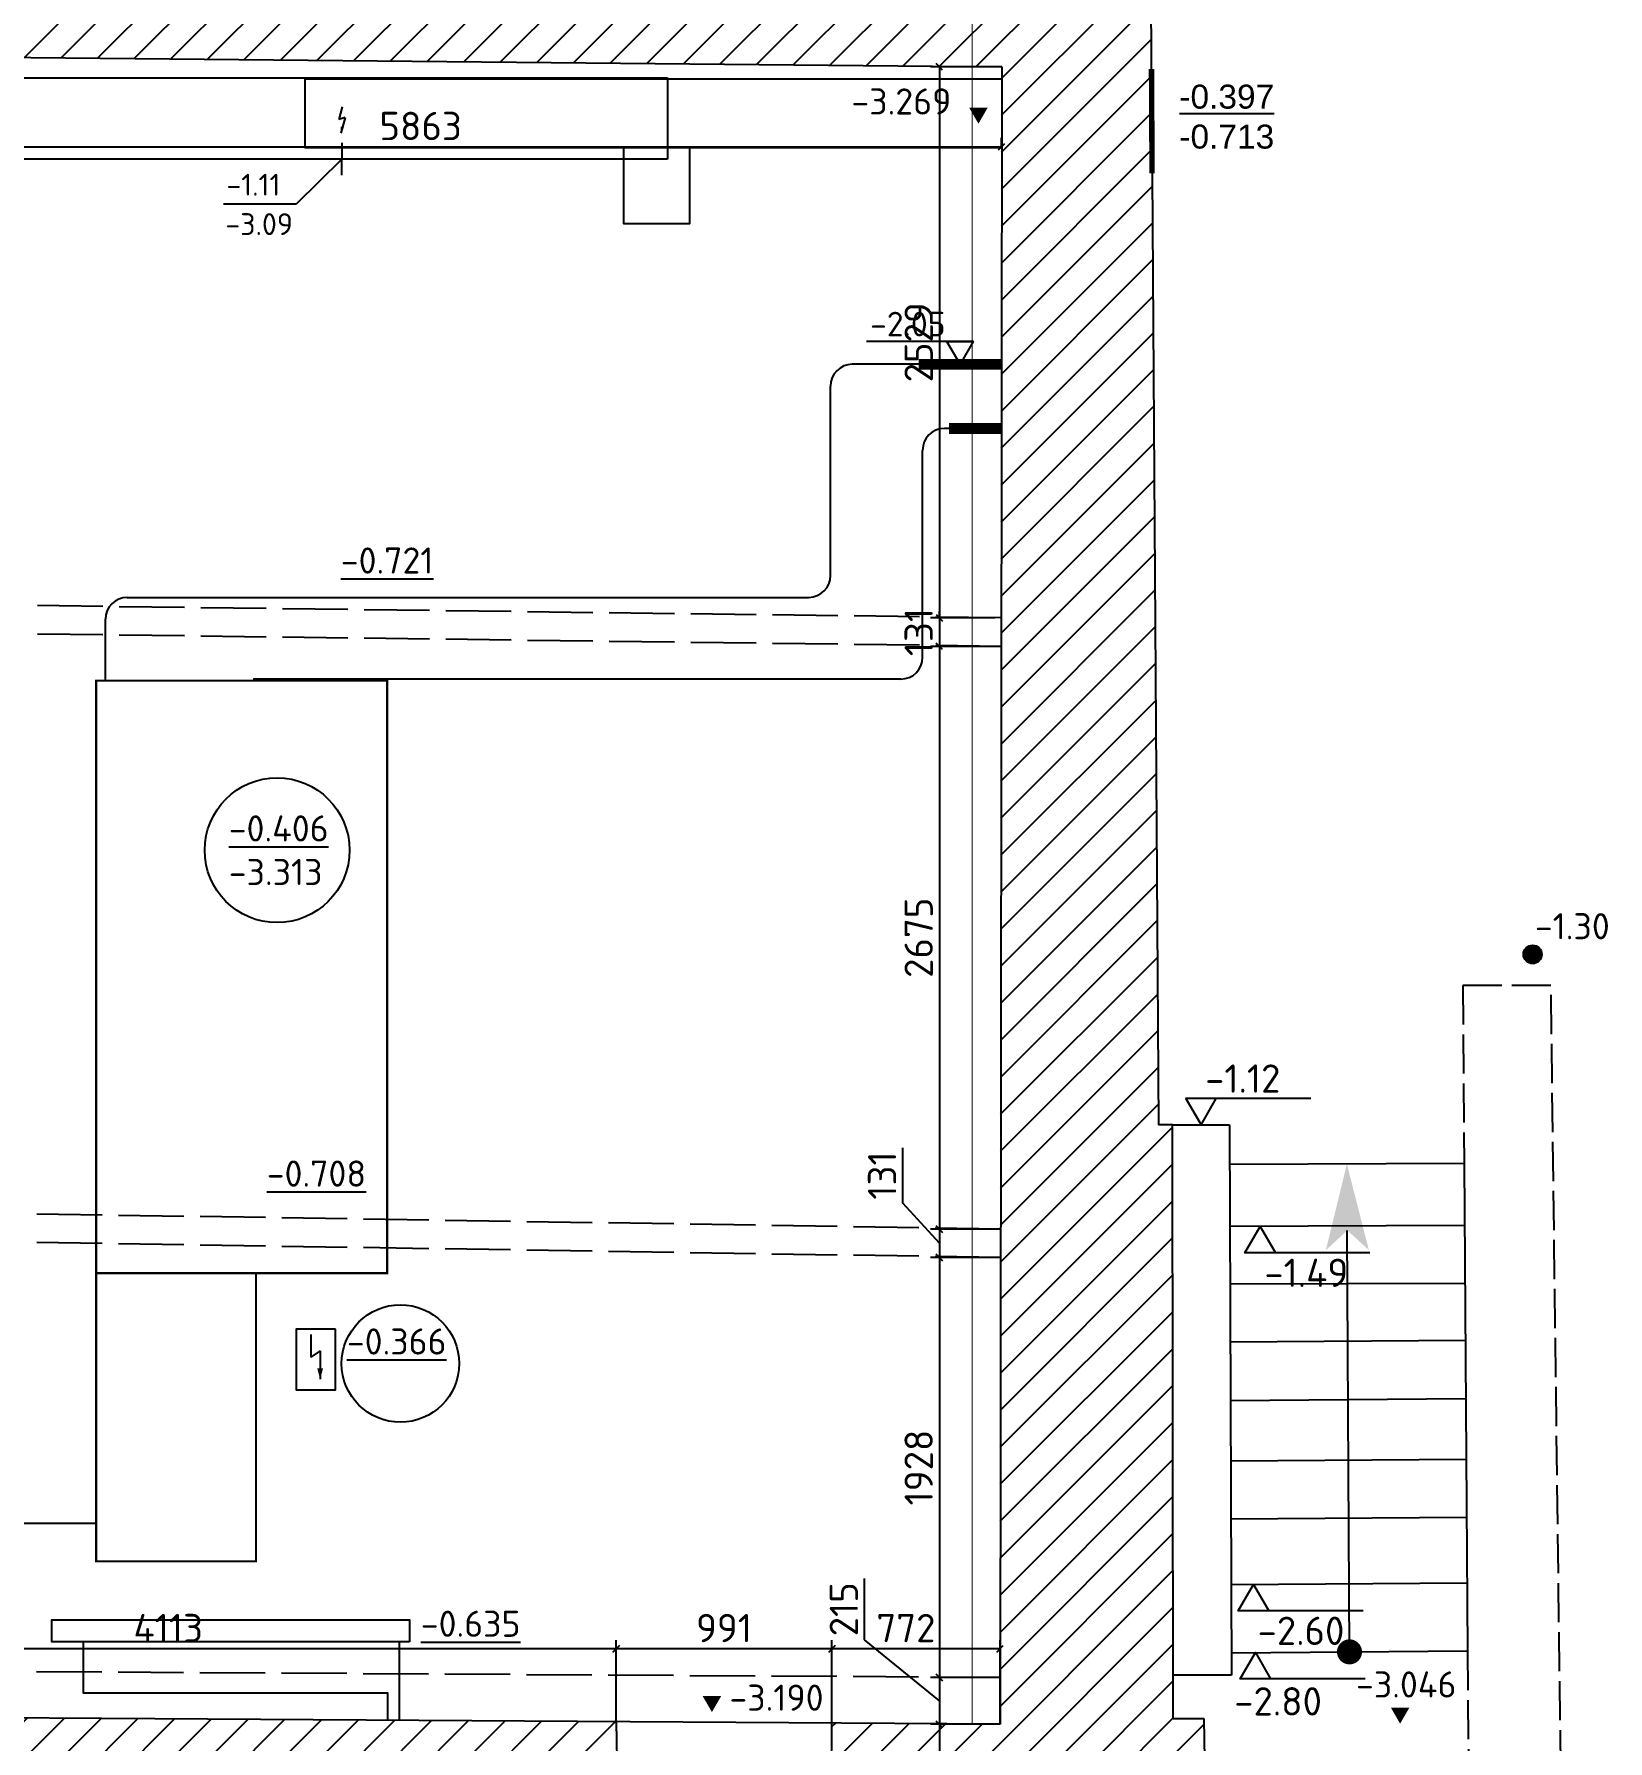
# Model space of a CAD drawing. Header units: millimetres. Extents: x 904915 to 1000606, y 1634169 to 1674089.
# Drawn here: x 964287 to 971514, y 1647954 to 1655789 of the extents above; entities that cross this region are included whole.
import ezdxf

# ---------------------------------------------------------------- set-up
doc = ezdxf.new("R2010")
doc.units = ezdxf.units.MM
doc.linetypes.add('334', pattern=[5, 4, -1])
doc.linetypes.add('ACAD_ISO02W100', pattern=[15, 12, -3])
for name, color, linetype in [('Балки', 140, 'ACAD_ISO02W100'), ('Вентиляция', 150, 'Continuous'), ('Коммуникации', 30, 'Continuous'), ('Контур', 7, 'Continuous'), ('Отметки', 7, 'Continuous'), ('Отметки коммуникаций', 7, 'Continuous'), ('Отопление', 30, 'Continuous'), ('Перепад', 251, 'ACAD_ISO02W100'), ('Пожарные коммуникации', 1, 'Continuous'), ('Размеры', 224, 'Continuous'), ('Штриховка', 252, 'Continuous'), ('Электрика', 40, 'Continuous')]:
    doc.layers.add(name, color=color, linetype=linetype)
doc.styles.add('DIST', font='TXT.shx', dxfattribs={"width": 0.8})
doc.styles.add('ISOCPEUR', font='isocpeur.ttf')
doc.styles.get("Standard").update_dxf_attribs({"font": 'arial.ttf'})
doc.dimstyles.new('GENPLAN 1000', dxfattribs={"dimscale": 10, "dimtxt": 13, "dimasz": 3, "dimexe": 4, "dimexo": 0, "dimgap": 3, "dimtad": 1, "dimdec": 0, "dimzin": 0, "dimtxsty": 'ISOCPEUR', "dimblk1": 'OBLIQUE', "dimblk2": 'OBLIQUE', "dimsah": 1, "dimcen": -1, "dimaunit": 1, "dimadec": 3, "dimazin": 0, "dimtfac": 0.75, "dimtdec": 0, "dimtix": 1, "dimtmove": 1, "dimatfit": 3, "dimfxl": 0, "dimtvp": 0.6, "dimarcsym": 0})
doc.dimstyles.new('STANDARD$7', dxfattribs={"dimscale": 35, "dimtxt": 1.8, "dimasz": 1.75, "dimexe": 0, "dimexo": 3, "dimgap": 0.8, "dimtad": 0, "dimdec": 0, "dimrnd": 5, "dimzin": 12, "dimtxsty": 'DIST', "dimblk1": 'OBLIQUE', "dimblk2": 'OBLIQUE', "dimsah": 1, "dimcen": 2.5, "dimaunit": 1, "dimadec": 3, "dimazin": 0, "dimtfac": 1, "dimtdec": 0, "dimtmove": 2, "dimatfit": 3, "dimldrblk": 'OBLIQUE', "dimfxl": 0, "dimtvp": 1.1, "dimarcsym": 0})

# ---------------------------------------------------------------- blocks, each defined once
blk = doc.blocks.new('817')
at = {"color": 0}
for p, q in [((0.05, 1.76), (-0.47, -0.17)), ((0.47, 0.17), (-0.47, -0.17)), ((0.47, 0.17), (-0.18, -2.24))]:
    blk.add_line(p, q, dxfattribs=at)
blk.add_solid([(-0.18, -1.24), (0.32, -1.38), (-0.18, -2.24)], dxfattribs=at)
blk = doc.blocks.new('*U6')
at = {"layer": 'Электрика', "color": 0, "ltscale": 0.03}
for p, q in [((-2.8906, -0.766), (0, 0)), ((0, 0), (0.0957, -0.361)), ((0.0957, -0.361), (-2.795, -1.127)), ((-2.8906, -0.766), (-2.795, -1.127))]:
    blk.add_line(p, q, dxfattribs=at)
at = {"layer": 'Электрика', "color": 0, "xscale": 0.02999999999999999, "yscale": 0.02999999999999999, "zscale": 0.02999999999999999, "rotation": 14.84207476619765}
blk.add_blockref('817', (-1.3975, -0.5635), dxfattribs=at)
blk = doc.blocks.new('S1')
at = {"color": 0, "const_width": 0.75}
blk.add_lwpolyline([(-0.375, 0, 1), (0.375, 0, 1)], format="xyb", close=True, dxfattribs=at)
blk = doc.blocks.new('*U8')
at = {"layer": 'Штриховка'}
blk.add_lwpolyline([(0, 0), (-1.6059, -1.0795)], dxfattribs=at)
blk.add_solid([(-1.8586, -1.2494), (-1.4753, -1.1108), (-1.5856, -0.9467), (-1.6059, -1.0795)], dxfattribs=at)
at = {"layer": 'Штриховка', "xscale": 0.0766222004270686, "yscale": 0.0766222004270686, "zscale": 0.0766222004270686, "rotation": 2.456639255027768}
blk.add_blockref('S1', (0, 0), dxfattribs=at)
blk = doc.blocks.new('806')
at = {"color": 0, "const_width": 0.6}
blk.add_lwpolyline([(-0.3, 0, 1), (0.3, 0, 1)], format="xyb", close=True, dxfattribs=at)
at = {"color": 0}
blk.add_circle((0, 0), 0.6, dxfattribs=at)
blk = doc.blocks.new('_Oblique')
at = {"color": 0, "linetype": 'ByBlock', "lineweight": -2}
blk.add_line((-0.5, -0.5), (0.5, 0.5), dxfattribs=at)
blk = doc.blocks.new('*D212')
at = {"layer": 'Defpoints', "color": 0, "ltscale": 0.03}
for p in [(968730.2, 1655638.5), (968444, 1653109.4), (968698.1, 1653109.4)]:
    blk.add_point(p, dxfattribs=at)
at = {"layer": 'Размеры', "color": 0, "lineweight": -2, "ltscale": 0.03}
for p, q in [((968730.2, 1655638.5), (968404, 1655638.5)), ((968444, 1655638.5), (968444, 1653109.4)), ((968698.1, 1653109.4), (968404, 1653109.4))]:
    blk.add_line(p, q, dxfattribs=at)
at = {"layer": 'Размеры', "color": 0, "lineweight": -2, "ltscale": 0.03, "xscale": 30, "yscale": 30, "zscale": 30}
for p, rotation in [((968444, 1655638.5), 90), ((968444, 1653109.4), 270)]:
    blk.add_blockref('_Oblique', p, dxfattribs=dict(at, rotation=rotation))
at = {"layer": 'Размеры', "color": 0, "ltscale": 0.03, "insert": (968349, 1654373.9), "char_height": 130, "attachment_point": 5, "rotation": 90, "style": 'ISOCPEUR'}
blk.add_mtext('2529', dxfattribs=at)
blk = doc.blocks.new('*D213')
at = {"layer": 'Defpoints', "color": 0, "ltscale": 0.03}
for p in [(968698.1, 1653109.4), (968444, 1652978.2), (968727.5, 1652978.2)]:
    blk.add_point(p, dxfattribs=at)
at = {"layer": 'Размеры', "color": 0, "lineweight": -2, "ltscale": 0.03}
for p, q in [((968444, 1653109.4), (968444, 1653139.4)), ((968698.1, 1653109.4), (968404, 1653109.4)), ((968444, 1653109.4), (968444, 1652978.2)), ((968727.5, 1652978.2), (968404, 1652978.2)), ((968444, 1652978.2), (968444, 1652948.2))]:
    blk.add_line(p, q, dxfattribs=at)
at = {"layer": 'Размеры', "color": 0, "lineweight": -2, "ltscale": 0.03, "xscale": 30, "yscale": 30, "zscale": 30}
for p, rotation in [((968444, 1653109.4), 270), ((968444, 1652978.2), 90)]:
    blk.add_blockref('_Oblique', p, dxfattribs=dict(at, rotation=rotation))
at = {"layer": 'Размеры', "color": 0, "ltscale": 0.03, "insert": (968349, 1653043.8), "char_height": 130, "attachment_point": 5, "rotation": 90, "style": 'ISOCPEUR'}
blk.add_mtext('131', dxfattribs=at)
blk = doc.blocks.new('*D214')
at = {"layer": 'Defpoints', "color": 0, "ltscale": 0.03}
for p in [(968727.5, 1652978.2), (968444, 1650303.2), (968724.8, 1650303.2)]:
    blk.add_point(p, dxfattribs=at)
at = {"layer": 'Размеры', "color": 0, "lineweight": -2, "ltscale": 0.03}
for p, q in [((968727.5, 1652978.2), (968404, 1652978.2)), ((968444, 1652978.2), (968444, 1650303.2)), ((968724.8, 1650303.2), (968404, 1650303.2))]:
    blk.add_line(p, q, dxfattribs=at)
at = {"layer": 'Размеры', "color": 0, "lineweight": -2, "ltscale": 0.03, "xscale": 30, "yscale": 30, "zscale": 30}
for p, rotation in [((968444, 1652978.2), 90), ((968444, 1650303.2), 270)]:
    blk.add_blockref('_Oblique', p, dxfattribs=dict(at, rotation=rotation))
at = {"layer": 'Размеры', "color": 0, "ltscale": 0.03, "insert": (968349, 1651640.7), "char_height": 130, "attachment_point": 5, "rotation": 90, "style": 'ISOCPEUR'}
blk.add_mtext('2675', dxfattribs=at)
blk = doc.blocks.new('*D215')
at = {"layer": 'Defpoints', "color": 0, "ltscale": 0.03}
for p in [(968724.8, 1650303.2), (968444, 1650172.4), (968724.7, 1650172.4)]:
    blk.add_point(p, dxfattribs=at)
at = {"layer": 'Размеры', "color": 0, "lineweight": -2, "ltscale": 0.03}
for p, q in [((968275.9, 1650421.6), (968275.9, 1650676.6)), ((968444, 1650237.8), (968275.9, 1650421.6)), ((968724.8, 1650303.2), (968404, 1650303.2)), ((968444, 1650303.2), (968444, 1650172.4)), ((968724.7, 1650172.4), (968404, 1650172.4))]:
    blk.add_line(p, q, dxfattribs=at)
at = {"layer": 'Размеры', "color": 0, "lineweight": -2, "ltscale": 0.03, "xscale": 30, "yscale": 30, "zscale": 30}
for p, rotation in [((968444, 1650303.2), 90), ((968444, 1650172.4), 270)]:
    blk.add_blockref('_Oblique', p, dxfattribs=dict(at, rotation=rotation))
at = {"layer": 'Размеры', "color": 0, "ltscale": 0.03, "insert": (968180.9, 1650549.1), "char_height": 130, "attachment_point": 5, "rotation": 90, "style": 'ISOCPEUR'}
blk.add_mtext('131', dxfattribs=at)
blk = doc.blocks.new('*D216')
at = {"layer": 'Defpoints', "color": 0, "ltscale": 0.03}
for p in [(968724.7, 1650172.4), (968444, 1648244.6), (968722.8, 1648244.6)]:
    blk.add_point(p, dxfattribs=at)
at = {"layer": 'Размеры', "color": 0, "lineweight": -2, "ltscale": 0.03}
for p, q in [((968724.7, 1650172.4), (968404, 1650172.4)), ((968444, 1650172.4), (968444, 1648244.6)), ((968722.8, 1648244.6), (968404, 1648244.6))]:
    blk.add_line(p, q, dxfattribs=at)
at = {"layer": 'Размеры', "color": 0, "lineweight": -2, "ltscale": 0.03, "xscale": 30, "yscale": 30, "zscale": 30}
for p, rotation in [((968444, 1650172.4), 90), ((968444, 1648244.6), 270)]:
    blk.add_blockref('_Oblique', p, dxfattribs=dict(at, rotation=rotation))
at = {"layer": 'Размеры', "color": 0, "ltscale": 0.03, "insert": (968349, 1649208.5), "char_height": 130, "attachment_point": 5, "rotation": 90, "style": 'ISOCPEUR'}
blk.add_mtext('1928', dxfattribs=at)
blk = doc.blocks.new('*D217')
at = {"layer": 'Defpoints', "color": 0, "ltscale": 0.03}
for p in [(968722.8, 1648244.6), (968444, 1648029.8), (968722.6, 1648029.8)]:
    blk.add_point(p, dxfattribs=at)
at = {"layer": 'Размеры', "color": 0, "lineweight": -2, "ltscale": 0.03}
for p, q in [((968100.2, 1648417.5), (968100.2, 1648698.5)), ((968444, 1648137.2), (968100.2, 1648417.5)), ((968722.8, 1648244.6), (968404, 1648244.6)), ((968444, 1648244.6), (968444, 1648029.8)), ((968722.6, 1648029.8), (968404, 1648029.8))]:
    blk.add_line(p, q, dxfattribs=at)
at = {"layer": 'Размеры', "color": 0, "lineweight": -2, "ltscale": 0.03, "xscale": 30, "yscale": 30, "zscale": 30}
for p, rotation in [((968444, 1648244.6), 90), ((968444, 1648029.8), 270)]:
    blk.add_blockref('_Oblique', p, dxfattribs=dict(at, rotation=rotation))
at = {"layer": 'Размеры', "color": 0, "ltscale": 0.03, "insert": (968005.2, 1648558), "char_height": 130, "attachment_point": 5, "rotation": 90, "style": 'ISOCPEUR'}
blk.add_mtext('215', dxfattribs=at)
blk = doc.blocks.new('*D218')
at = {"layer": 'Defpoints', "color": 0, "ltscale": 0.03}
for p in [(968722.6, 1648029.8), (968444, 1647197.9), (968770.2, 1647197.9)]:
    blk.add_point(p, dxfattribs=at)
at = {"layer": 'Размеры', "color": 0, "lineweight": -2, "ltscale": 0.03}
for p, q in [((968722.6, 1648029.8), (968404, 1648029.8)), ((968444, 1648029.8), (968444, 1647197.9)), ((968770.2, 1647197.9), (968404, 1647197.9))]:
    blk.add_line(p, q, dxfattribs=at)
at = {"layer": 'Размеры', "color": 0, "lineweight": -2, "ltscale": 0.03, "xscale": 30, "yscale": 30, "zscale": 30}
for p, rotation in [((968444, 1648029.8), 90), ((968444, 1647197.9), 270)]:
    blk.add_blockref('_Oblique', p, dxfattribs=dict(at, rotation=rotation))
at = {"layer": 'Размеры', "color": 0, "ltscale": 0.03, "insert": (968349, 1647613.8), "char_height": 130, "attachment_point": 5, "rotation": 90, "style": 'ISOCPEUR'}
blk.add_mtext('832', dxfattribs=at)
blk = doc.blocks.new('*D219')
at = {"layer": 'Defpoints', "color": 0, "ltscale": 0.03}
for p in [(967950.7, 1648376.6), (967950.7, 1648034.9), (968722.6, 1648029.8)]:
    blk.add_point(p, dxfattribs=at)
at = {"layer": 'Размеры', "color": 0, "lineweight": -2, "ltscale": 0.03}
for p, q in [((967950.7, 1648034.9), (967950.7, 1648416.6)), ((968722.6, 1648376.6), (967950.7, 1648376.6)), ((968722.6, 1648029.8), (968722.6, 1648416.6))]:
    blk.add_line(p, q, dxfattribs=at)
at = {"layer": 'Размеры', "color": 0, "lineweight": -2, "ltscale": 0.03, "xscale": 30, "yscale": 30, "zscale": 30, "rotation": 180}
blk.add_blockref('_Oblique', (967950.7, 1648376.6), dxfattribs=at)
at = {"layer": 'Размеры', "color": 0, "lineweight": -2, "ltscale": 0.03, "xscale": 30, "yscale": 30, "zscale": 30}
blk.add_blockref('_Oblique', (968722.6, 1648376.6), dxfattribs=at)
at = {"layer": 'Размеры', "color": 0, "ltscale": 0.03, "insert": (968290.5, 1648471.6), "char_height": 130, "attachment_point": 5, "style": 'ISOCPEUR'}
blk.add_mtext('772', dxfattribs=at)
blk = doc.blocks.new('*D220')
at = {"layer": 'Defpoints', "color": 0, "ltscale": 0.03}
for p in [(966959.5, 1648376.6), (966959.5, 1648041.4), (967950.7, 1648034.9)]:
    blk.add_point(p, dxfattribs=at)
at = {"layer": 'Размеры', "color": 0, "lineweight": -2, "ltscale": 0.03}
for p, q in [((966959.5, 1648041.4), (966959.5, 1648416.6)), ((967950.7, 1648376.6), (966959.5, 1648376.6)), ((967950.7, 1648034.9), (967950.7, 1648416.6))]:
    blk.add_line(p, q, dxfattribs=at)
at = {"layer": 'Размеры', "color": 0, "lineweight": -2, "ltscale": 0.03, "xscale": 30, "yscale": 30, "zscale": 30, "rotation": 180}
blk.add_blockref('_Oblique', (966959.5, 1648376.6), dxfattribs=at)
at = {"layer": 'Размеры', "color": 0, "lineweight": -2, "ltscale": 0.03, "xscale": 30, "yscale": 30, "zscale": 30}
blk.add_blockref('_Oblique', (967950.7, 1648376.6), dxfattribs=at)
at = {"layer": 'Размеры', "color": 0, "ltscale": 0.03, "insert": (967455.1, 1648471.6), "char_height": 130, "attachment_point": 5, "style": 'ISOCPEUR'}
blk.add_mtext('991', dxfattribs=at)
blk = doc.blocks.new('*D221')
at = {"layer": 'Defpoints', "color": 0, "ltscale": 0.03}
for p in [(962846.2, 1648376.6), (962846.2, 1648068.6), (966959.5, 1648041.4)]:
    blk.add_point(p, dxfattribs=at)
at = {"layer": 'Размеры', "color": 0, "lineweight": -2, "ltscale": 0.03}
for p, q in [((962846.2, 1648068.6), (962846.2, 1648416.6)), ((966959.5, 1648376.6), (962846.2, 1648376.6)), ((966959.5, 1648041.4), (966959.5, 1648416.6))]:
    blk.add_line(p, q, dxfattribs=at)
at = {"layer": 'Размеры', "color": 0, "lineweight": -2, "ltscale": 0.03, "xscale": 30, "yscale": 30, "zscale": 30, "rotation": 180}
blk.add_blockref('_Oblique', (962846.2, 1648376.6), dxfattribs=at)
at = {"layer": 'Размеры', "color": 0, "lineweight": -2, "ltscale": 0.03, "xscale": 30, "yscale": 30, "zscale": 30}
blk.add_blockref('_Oblique', (966959.5, 1648376.6), dxfattribs=at)
at = {"layer": 'Размеры', "color": 0, "ltscale": 0.03, "insert": (964902.9, 1648471.6), "char_height": 130, "attachment_point": 5, "style": 'ISOCPEUR'}
blk.add_mtext('4113', dxfattribs=at)
blk = doc.blocks.new('*D297')
at = {"layer": 'Defpoints', "color": 0, "ltscale": 0.03}
for p in [(962866.7, 1655268.6), (968729.8, 1655271.9), (968729.8, 1655267.3)]:
    blk.add_point(p, dxfattribs=at)
at = {"layer": 'Размеры', "color": 0, "lineweight": -2, "ltscale": 0.03}
for p, q in [((962866.7, 1655268.6), (962866.7, 1655311.9)), ((962866.7, 1655271.9), (968729.8, 1655271.9)), ((968729.8, 1655267.3), (968729.8, 1655311.9))]:
    blk.add_line(p, q, dxfattribs=at)
at = {"layer": 'Размеры', "color": 0, "lineweight": -2, "ltscale": 0.03, "xscale": 30, "yscale": 30, "zscale": 30, "rotation": 180}
blk.add_blockref('_Oblique', (962866.7, 1655271.9), dxfattribs=at)
at = {"layer": 'Размеры', "color": 0, "lineweight": -2, "ltscale": 0.03, "xscale": 30, "yscale": 30, "zscale": 30}
blk.add_blockref('_Oblique', (968729.8, 1655271.9), dxfattribs=at)
at = {"layer": 'Размеры', "color": 0, "ltscale": 0.03, "insert": (966061.9, 1655366.9), "char_height": 130, "attachment_point": 5, "style": 'ISOCPEUR'}
blk.add_mtext('5863', dxfattribs=at)

msp = doc.modelspace()

# ---------------------------------------------------------------- hatches: boundary and pattern name
at = {"layer": 'Штриховка', "ltscale": 0.03}
h = msp.add_hatch(dxfattribs=at)
h.set_pattern_fill('_USER', color=256, scale=120, angle=45, pattern_type=0)
h.set_pattern_definition([(45, (939769.27, 1645632.96), (-84.8528, 84.8528), [])])
h.paths.add_polyline_path([(939862.1, 1645865.3), (939717.3, 1645866.2), (939716.4, 1645515.2), (939572.8, 1645516), (939573.1, 1645259.6), (939858.5, 1645259.9)], flags=17)
h.paths.add_polyline_path([(967898.5, 1669251.9), (967748.5, 1669254.9), (967737, 1668677), (967887, 1668674)], flags=17)
h.paths.add_polyline_path([(959721.2, 1670070.1), (960600.3, 1670071.2), (960599.8, 1670501.5), (960599.2, 1670954.9), (958956.6, 1670954.7), (959002.6, 1662727), (958908.9, 1662725), (958909, 1662520.4), (959728.4, 1662541.9), (959725.6, 1663653.4), (960845.1, 1663649), (960849, 1664244.1), (959728.5, 1664251.4)])
h.paths.add_polyline_path([(953047.4, 1647661.3), (953309, 1647664), (953307.3, 1647830.1), (953304.3, 1648110.6), (951642.4, 1648114.7), (951716, 1642822.9), (952533.5, 1642743.7), (952532.8, 1642909), (953481.3, 1642912), (953480.8, 1643074.2), (952537.1, 1643071.2), (952524.9, 1647221.1), (953052, 1647226.6)], flags=17)
h.paths.add_polyline_path([(944956.8, 1645799), (943919.8, 1645788.6), (943920.1, 1645262.1), (939858.5, 1645259.9), (939573.1, 1645259.6), (939573.1, 1645244.2), (934568.3, 1645252.9), (934568.3, 1645253.2), (934278.3, 1645254), (932110.1, 1645254), (932109.8, 1645787.9), (931143.7, 1645778.5), (931152.5, 1644829.1), (929740.1, 1644827.8), (929759.1, 1646190.3), (927061.9, 1646219.9), (927061.4, 1646069.9), (929607, 1646042), (929588, 1644677.6), (931153.9, 1644679.1), (931157.1, 1644329.1), (931593.9, 1644329.6), (931614, 1644169.6), (931653.7, 1644489.6), (931673.9, 1644329.6), (932110.6, 1644330.1), (932110.2, 1644955.7), (943920.3, 1644962.1), (943920.6, 1644397.3), (944407.8, 1644403.1), (944429.7, 1644243.4), (944465.9, 1644563.8), (944487.8, 1644404.1), (944974.9, 1644409.9), (944971, 1644709.9), (946047, 1644722.8), (946060.4, 1646106), (948397.6, 1646107.4), (948397.2, 1646257.4), (945911.9, 1646255.9), (945898.9, 1644921), (944968.4, 1644909.8)])
h.paths.add_polyline_path([(941747.9, 1647720.4), (935723.9, 1647718.2), (935724, 1647401.1), (939570.7, 1647430.7), (939571, 1647159), (939720.5, 1647158.1), (939719.7, 1646853.6), (939599.7, 1646838.9), (939839.6, 1646808.3), (939719.6, 1646793.6), (939718.8, 1646489.1), (939571.8, 1646490), (939572, 1646278), (939718.3, 1646277.1), (939717.4, 1645926.2), (939597.4, 1645911.4), (939862.2, 1645877.7), (939871.4, 1647396.6), (941748.7, 1647400.9)])
h.paths.add_polyline_path([(934907, 1647717.9), (934688, 1647717.9), (933884, 1647717.6), (933886.9, 1647392.8), (934284.4, 1647396.3), (934278.3, 1645254), (934568.3, 1645253.2), (934574.5, 1647392.3), (934909.5, 1647394.8)])
h.paths.add_polyline_path([(932129.4, 1649034.8), (931923.5, 1649035.1), (931923.9, 1649266.2), (931788.1, 1649266.4), (931788.1, 1649293.2), (931494.6, 1649293.9), (931494.2, 1649135.2), (931345.5, 1649135.6), (931342.9, 1648092.4), (923885.6, 1648105.6), (923881.9, 1647831.4), (923721.7, 1647813.5), (924041.1, 1647769.2), (923880.8, 1647751.4), (923877.2, 1647477.1), (924177.2, 1647477.1), (924138.3, 1644589.7), (927056.3, 1644558.9), (927057.3, 1644859), (924442.4, 1644886.5), (924477.2, 1647477.1), (931128.7, 1647397.5), (931130.8, 1647163.4), (932109, 1647173), (932108.9, 1647376.8), (932568, 1647380.9), (932565, 1647717.1), (932127.3, 1647716.9)])
h.paths.add_polyline_path([(950486.2, 1648117.6), (944691.4, 1648132), (944686.6, 1649180.5), (944528.4, 1649179.8), (944527.7, 1649323.4), (944245.8, 1649322.1), (944245.9, 1649301.6), (944073, 1649301.2), (944073.5, 1649109.4), (943905.2, 1649109), (943908.4, 1647721.2), (943261, 1647720.9), (943261.7, 1647404.3), (943918.9, 1647405.7), (943919.1, 1647096.6), (944939.3, 1647138), (944935.8, 1647403.5), (949029.6, 1647409.4), (950272.6, 1647401.6), (950272.6, 1646130.9), (950392.6, 1646115.9), (950272.6, 1646100.9), (950272.6, 1644831.4), (948400.6, 1644827), (948401.3, 1644527), (950083.4, 1644531), (950116.4, 1639995.2), (951661, 1639989.6), (951661, 1639460.8), (955617.4, 1639500.6), (962461.1, 1639567.9), (962455.8, 1636178), (962155.8, 1636178), (962155.1, 1635728.5), (962315.1, 1635708.3), (962155.1, 1635688.5), (962154.4, 1635279.1), (969661.4, 1635263.1), (969653.3, 1636911.1), (969342.9, 1636912.5), (968746.2, 1636915.1), (968742.8, 1636143.6), (967545.7, 1636148.5), (967554.4, 1641372.6), (967284, 1641372.7), (967283.9, 1641196.6), (967396.8, 1641195.5), (967399.1, 1637608.9), (967078, 1637609.2), (967077.8, 1637359.2), (967399.1, 1637358.9), (967399.1, 1636178), (966361, 1636178), (966361, 1636455), (966111, 1636455), (966111, 1636178), (963002.7, 1636178), (963006.5, 1640478), (962468.8, 1640472.7), (962472.1, 1640136.2), (959955, 1640116.1), (959955, 1641762), (959802, 1641762), (959802, 1641699), (959401.4, 1641699), (959356, 1640111.4), (955859.3, 1640105.6), (955861.6, 1641747), (955722, 1641747), (955722, 1641685), (955316.4, 1641685), (955333, 1639913), (953838.8, 1639848.2), (953835.2, 1640084.9), (952545, 1640065.2), (952537.7, 1641768.8), (951730.6, 1641771.1), (951746.3, 1640645.3), (950540.6, 1640652.7)])
h.paths.add_polyline_path([(944673.1, 1652178.2), (944526.8, 1652177.5), (944526.1, 1652342), (944239.1, 1652340.7), (944238.8, 1652288.7), (944081.7, 1652288.3), (944082, 1652146.3), (943898, 1652145.9), (943900.2, 1651218), (944068.5, 1651218.4), (944069, 1651034.4), (944101.8, 1651034.4), (944241.8, 1651034.8), (944241.9, 1650997.5), (944520.2, 1650998.8), (944519.5, 1651139.9), (944677.7, 1651140.6)])
h.paths.add_polyline_path([(944659.3, 1655219.7), (944494.9, 1655219), (944494.2, 1655363), (944231.6, 1655361.9), (944231.6, 1655357.7), (944091.4, 1655357.4), (944091.9, 1655142.4), (943891, 1655141.9), (943892.9, 1654328), (944076.9, 1654328.4), (944077.5, 1654082.4), (944234.6, 1654082.7), (944234.7, 1654030.5), (944518.5, 1654031.8), (944517.8, 1654178.3), (944664, 1654179)])
h.paths.add_polyline_path([(944645.4, 1658294.4), (944491, 1658293.7), (944490.4, 1658426.8), (944206.7, 1658425.5), (944206.8, 1658379.7), (944077.2, 1658379.4), (944077.5, 1658241.4), (943883.7, 1658241), (943886, 1657254), (944087, 1657254.4), (944087.3, 1657112.4), (944227.5, 1657112.7), (944227.6, 1657090.6), (944486.4, 1657091.8), (944485.6, 1657261), (944650, 1657261.7)])
h.paths.add_polyline_path([(944633.8, 1660848.8), (944633.7, 1661302.1), (944485.7, 1661302.1), (944485.7, 1661461.5), (944204.2, 1661461.5), (944204.2, 1661430), (944073, 1661430), (944073, 1661265), (943881.2, 1661265), (943881.1, 1660290.9), (944072.7, 1660291.4), (944073, 1660132.4), (944202.7, 1660132.7), (944202.8, 1660120.1), (944482.7, 1660121.3), (944482, 1660272), (944636.4, 1660272.7)])
h.paths.add_polyline_path([(944633.4, 1664368.1), (944482.8, 1664368.1), (944482.8, 1664523.8), (944209.9, 1664523.8), (944209.9, 1664487), (944064, 1664487), (944064, 1664294), (943881.5, 1664294), (943881.4, 1663327), (944073.2, 1663327), (944073.2, 1663205), (944204.4, 1663205), (944204.4, 1663176.6), (944485.5, 1663176.6), (944485.5, 1663329.3), (944633.5, 1663329.3)])
h.paths.add_polyline_path([(944633.1, 1667394.5), (944477.8, 1667394.5), (944477.8, 1667551.3), (944210.3, 1667551.3), (944210.3, 1667505), (944070.3, 1667505), (943881.8, 1667505), (943881.7, 1666551), (944064.2, 1666551), (944064.2, 1666226), (944210.1, 1666226), (944210.1, 1666193.3), (944482.6, 1666193.3), (944482.6, 1666351.3), (944633.2, 1666351.3)])
h.paths.add_polyline_path([(944632.7, 1670737.4), (933630.3, 1670719.9), (933632.7, 1669988.5), (943882.1, 1670004.5), (943882, 1669255), (944070.4, 1669255), (944210.4, 1669255), (944210.4, 1669219), (944477.6, 1669219), (944477.6, 1669378.8), (944632.8, 1669378.8)])
h.paths.add_polyline_path([(932703.5, 1670718.4), (931347.7, 1670716.2), (931349.7, 1669370.6), (931502.4, 1669370.8), (931502.6, 1669191), (931790.8, 1669191.4), (931790.9, 1669244.1), (931930.9, 1669244.1), (932162.5, 1669243.8), (932163.7, 1669986.2), (932705.9, 1669987)])
h.paths.add_polyline_path([(932159.7, 1667508.9), (931928.1, 1667509.3), (931788.1, 1667509.6), (931788.1, 1667541.2), (931505.1, 1667540.8), (931505.3, 1667399.2), (931352.6, 1667399), (931354.2, 1666341.7), (931523.2, 1666341.9), (931523.4, 1666160.1), (931785.9, 1666160.5), (931786, 1666222.5), (931926, 1666222.3), (931981.8, 1666222.2), (931981.9, 1666273.3), (932157.6, 1666273)])
h.paths.add_polyline_path([(932154.1, 1664134.1), (931978.4, 1664134.4), (931979, 1664493.2), (931923.2, 1664493.3), (931783.2, 1664493.5), (931783.2, 1664539.3), (931525.8, 1664538.9), (931526, 1664383.6), (931357, 1664383.4), (931358.6, 1663301.6), (931525, 1663301.8), (931525.2, 1663154.9), (931809.9, 1663155.3), (931810, 1663182.4), (931976.8, 1663182.1), (931976.9, 1663194.3), (932152.6, 1663194)])
h.paths.add_polyline_path([(932149, 1661019), (931973.3, 1661019.3), (931974, 1661450.3), (931947.1, 1661450.3), (931807.1, 1661450.5), (931807.2, 1661485.4), (931527.7, 1661485), (931527.9, 1661337.7), (931361.5, 1661337.5), (931363.1, 1660268), (931516.6, 1660268.2), (931516.8, 1660102.1), (931789.8, 1660102.5), (931789.9, 1660126.5), (931929.9, 1660126.3), (932147.6, 1660125.9)])
h.paths.add_polyline_path([(932143.9, 1657865), (931963.1, 1657865.3), (931964, 1658400.3), (931927, 1658400.3), (931787, 1658400.6), (931787.1, 1658436.1), (931519.2, 1658435.7), (931519.5, 1658275.3), (931366, 1658275.1), (931367, 1657612.2), (931366, 1657213.6), (931521, 1657213.2), (931520.6, 1657073.8), (931784.9, 1657073.1), (931784.9, 1657090.5), (931945.7, 1657090.3), (931945.8, 1657183.3), (932142.8, 1657183)])
h.paths.add_polyline_path([(932139.2, 1655001), (931942.2, 1655001.3), (931942.8, 1655353.2), (931922, 1655353.3), (931782, 1655353.3), (931782.1, 1655366.1), (931516.3, 1655366.7), (931515.9, 1655215.6), (931360.9, 1655216), (931358.3, 1654172.5), (931510, 1654172.1), (931509.6, 1654017.4), (931795.8, 1654016.7), (931795.9, 1654036.5), (931935.9, 1654036.3), (931969.7, 1654036.2), (931969.9, 1654151.3), (932137.8, 1654151)])
h.paths.add_polyline_path([(932134.4, 1652068), (931966.5, 1652068.3), (931966.9, 1652310.1), (931933, 1652310.2), (931793, 1652308.6), (931505.3, 1652309.3), (931505, 1652175.8), (931353.2, 1652176.2), (931350.5, 1651112.8), (931499.2, 1651112.4), (931498.8, 1650973.5), (931790.9, 1650972.8), (931790.9, 1650999.5), (931926.8, 1650999.3), (931927, 1651125.3), (932132.8, 1651125)])
h.paths.add_polyline_path([(960333.3, 1647937.6), (961315, 1647929), (961315, 1647846.3), (962027.7, 1647840), (962022.5, 1647245.2), (962441.3, 1647241.6), (962438.8, 1642931.6), (961667.1, 1642932.5), (961667.3, 1642787.2), (962445.8, 1642788.4), (962449.9, 1642374), (962998.7, 1642379.5), (962995.7, 1642556.1), (967112.8, 1642504.1), (967117.8, 1642902.1), (962981.3, 1642953.7), (962970.6, 1647238), (966973.7, 1647210.3), (966959.5, 1648041.4), (962846.2, 1648068.6), (962852.6, 1650308), (962290.3, 1650309.5), (962284.4, 1648065), (959904.8, 1648083.6), (959800.1, 1652965.9), (959269.6, 1652954.6), (959044.4, 1652949.7), (959061.6, 1648096.2), (954502.4, 1648107.6), (954505.2, 1647842.7), (954506.9, 1647676.6), (954745.6, 1647679.1), (954750.2, 1647244.4), (955288.4, 1647250.1), (955293.1, 1643079.9), (954363, 1643077), (954363.5, 1642914.8), (955304.8, 1642917.8), (955306.5, 1642744), (955724, 1642744), (955724, 1642682), (955862.9, 1642682), (955863.1, 1642813.5), (957224.7, 1642810.3), (957225.1, 1642947.4), (955852.4, 1642950.6), (955847.6, 1647274.2), (959438.3, 1647271.7), (959416.1, 1642942.4), (958119.3, 1642945.4), (958119, 1642808.3), (959433.1, 1642805.2), (959431.1, 1642735), (959803, 1642735), (959803, 1642659), (959957.9, 1642659), (959958.3, 1642784.8), (960773, 1642785.9), (960773.1, 1642933.5), (959949.4, 1642934.4), (959974.6, 1647263.2), (960327.3, 1647260.1)])
h.paths.add_polyline_path([(966452.6, 1641373), (963016, 1641374), (963015.6, 1641395.3), (962459.7, 1641385.8), (962463.6, 1640992.6), (963006.9, 1640998), (963007.1, 1641238.2), (966452.5, 1641204.7)], flags=17)
h.paths.add_polyline_path([(969641.7, 1639274.2), (969362.9, 1639275.5), (968756.5, 1639278.1), (968751.6, 1638147.9), (969348.3, 1638145.3), (969647.2, 1638144)], flags=17)
h.paths.add_polyline_path([(969614.1, 1644901.4), (969720.5, 1644900.2), (969709, 1645492.7), (968768.4, 1645497.1), (968765.6, 1642881.5), (968251, 1642888), (968246, 1642489.8), (968770.6, 1642483.2), (968761.9, 1640511), (969368.3, 1640508.3), (969635.6, 1640507.1)])
h.paths.add_polyline_path([(969355.7, 1670956.2), (961595, 1670955.1), (961595.6, 1670502.8), (961596.1, 1670072.4), (964099.4, 1670075.6), (964080.7, 1667732.6), (964412.9, 1667733.9), (964412.2, 1667937.9), (964282.4, 1667937.4), (964299.4, 1670075.8), (967765, 1670080.2), (967762.8, 1669971.3), (967912.8, 1669968.3), (967915, 1670080.2), (968620.7, 1670080.2), (968620.7, 1667950.5), (967872.5, 1667950.5), (967876.3, 1668140.7), (967726.4, 1668143.7), (967722.5, 1667950.4), (965333.7, 1667941.4), (965334.5, 1667737.4), (968620.7, 1667749.8), (968637.7, 1664193.3), (961712.9, 1664238.5), (961710.6, 1663645.6), (962247.4, 1663643.5), (962251.2, 1662293.7), (962850.1, 1662295.3), (962846.3, 1663638), (968632.7, 1663590.8), (968686.8, 1655955.5), (962868.1, 1656006.9), (962852.6, 1661416.8), (962253.6, 1661415.2), (962257.5, 1659994.6), (961579.4, 1659980.3), (961582.8, 1659806.5), (962267.6, 1659820), (962275.7, 1655887.9), (959738.9, 1655882.7), (959728.4, 1659770.1), (960715, 1659789.5), (960711.6, 1659962), (959734.7, 1659941.4), (959730.8, 1661541.8), (958909.7, 1661563.1), (958912.6, 1657742.3), (959027.5, 1657741.5), (959040.6, 1654041.2), (959246.2, 1654045.7), (959776.7, 1654057), (959744.4, 1655561.9), (962304.3, 1655548.9), (962299.7, 1653824.7), (962862.6, 1653823.1), (962867.9, 1655694.4), (968730.2, 1655638.5), (968722.6, 1648029.8), (967950.7, 1648034.9), (967949, 1647780.4), (968184.6, 1647769.6), (968129.2, 1647202.3), (968770.2, 1647197.9), (968769.4, 1646527.9), (969689.7, 1646485.6), (969659.3, 1648055), (969518.2, 1648054.8), (969514.3, 1650781), (969450.9, 1650781), (969419, 1655374.3), (969388.2, 1663662.6)])

# ---------------------------------------------------------------- linework, layer by layer
at = {"layer": 'Балки', "color": 3, "ltscale": 25}
for p, q in [((968727.6, 1653109), (962860.8, 1653183.4)), ((968727.5, 1652978.2), (962860.4, 1653052.6)), ((968724.8, 1650303.2), (962852.8, 1650394.5)), ((968724.7, 1650172.4), (962852.5, 1650263.7)), ((968722.8, 1648244.6), (962846.8, 1648279.5))]:
    msp.add_line(p, q, dxfattribs=at)
at = {"layer": 'Вентиляция', "ltscale": 0.03, "const_width": 25}
msp.add_lwpolyline([(969418.1, 1655628.6), (969420.6, 1655149.4)], dxfattribs=at)
at = {"layer": 'Вентиляция', "ltscale": 0.03}
for points in [[(968729.8, 1655267.3), (965531, 1655267.3), (965531, 1655584), (968730.1, 1655584)], [(966993, 1655267.3), (966993, 1654919), (967298.8, 1654919), (967298.8, 1655267.3)]]:
    msp.add_lwpolyline(points, dxfattribs=at)
at = {"layer": 'Коммуникации', "ltscale": 0.03, "const_width": 10}
for points in [[(964572, 1652821), (965908, 1652821), (965908, 1650101), (964572, 1650101)], [(964572, 1650101), (965306.1, 1650101), (965306.1, 1648777.7), (964572, 1648777.7)]]:
    msp.add_lwpolyline(points, close=True, dxfattribs=at)
at = {"layer": 'Контур', "ltscale": 15}
for p, q in [((969419, 1655374.3), (969388.2, 1663662.6)), ((962867.9, 1655694.4), (968730.2, 1655638.5)), ((968730.2, 1655638.5), (968722.6, 1648029.8)), ((969419, 1655374.3), (969450.9, 1650781)), ((969514.3, 1650781), (969450.9, 1650781)), ((969518.2, 1648054.8), (969514.3, 1650781)), ((968722.6, 1648029.8), (962846.2, 1648068.6)), ((966959.5, 1648041.4), (966973.7, 1647210.3)), ((967949, 1647780.4), (967950.7, 1648034.9)), ((969659.3, 1648055), (969518.2, 1648054.8)), ((969720.5, 1644900.2), (969659.3, 1648055))]:
    msp.add_line(p, q, dxfattribs=at)
at = {"layer": 'Контур', "color": 252, "ltscale": 15}
for p, q in [((969514.3, 1650781), (969776.6, 1650781)), ((969776.6, 1650781), (969785.3, 1648256.1)), ((969776.6, 1650781), (969785.3, 1648256.1)), ((970853.3, 1650603.7), (969777.2, 1650600)), ((970853.3, 1650603.7), (970869.7, 1648366.4)), ((970855.4, 1650318.9), (969778.2, 1650315.1)), ((970857.3, 1650053.8), (969779.1, 1650050.1)), ((969780, 1649786.2), (970859.2, 1649794)), ((969780.9, 1649517), (970861.2, 1649524.9)), ((969781.9, 1649239.6), (970863.2, 1649247.5)), ((969782.8, 1648972.7), (970865.2, 1648980.6)), ((969783.8, 1648671.5), (970867.4, 1648679.4)), ((969784.9, 1648358.5), (970869.7, 1648366.4)), ((969785.3, 1648256.1), (969517.9, 1648255.7))]:
    msp.add_line(p, q, dxfattribs=at)
at = {"layer": 'Отметки', "color": 0}
for points in [[(970149.6, 1650901.9), (969715.2, 1650901.9), (969575.6, 1650901.9), (969645.4, 1650781), (969715.2, 1650901.9)], [(970420.5, 1650194.7), (969987, 1650194.7), (969847.3, 1650194.7), (969917.1, 1650315.6), (969987, 1650194.7)], [(970389.6, 1648551.3), (969956.1, 1648551.3), (969816.4, 1648551.3), (969886.2, 1648672.3), (969956.1, 1648551.3)], [(970398.6, 1648238.3), (969965.1, 1648238.3), (969825.4, 1648238.3), (969895.3, 1648359.3), (969965.1, 1648238.3)]]:
    msp.add_lwpolyline(points, dxfattribs=at)
at = {"layer": 'Отметки', "ltscale": 0.03}
for centre, radius in [((965402.9, 1652042.4), 332.4), ((965969, 1649686, -366), 269.7)]:
    msp.add_circle(centre, radius, dxfattribs=at)
at = {"layer": 'Отметки'}
for points in [[(968623.4, 1655377.4), (968666, 1655451.2), (968580.8, 1655451.2), (968623.4, 1655451.2)], [(967399.5, 1648085.9), (967442.1, 1648159.7), (967356.9, 1648159.7), (967399.5, 1648159.7)], [(970559.7, 1648032.7), (970602.3, 1648106.6), (970517.1, 1648106.6), (970559.7, 1648106.6)]]:
    msp.add_solid(points, dxfattribs=at)
at = {"layer": 'Отметки коммуникаций', "color": 30}
msp.add_line((968599.4, 1654377.6, 115612.6), (968109.9, 1654377.6, 115612.6), dxfattribs=at)
msp.add_lwpolyline([(968539, 1654273), (968478.7, 1654377.6), (968599.4, 1654377.6)], close=True, dxfattribs=at)
at = {"layer": 'Отопление', "ltscale": 0.03}
for p, q in [((968349.2, 1654273), (968044, 1654273)), ((967944, 1653303.1), (967944, 1654173)), ((968488, 1653978), (968467, 1653978)), ((968367, 1652928), (968367, 1653878)), ((964714.5, 1653203.1), (967844, 1653203.1)), ((964614.5, 1652821), (964614.5, 1653103.1)), ((968267, 1652828), (965292.9, 1652828))]:
    msp.add_line(p, q, dxfattribs=at)
at = {"layer": 'Отопление', "ltscale": 0.05, "const_width": 50}
for points in [[(968349.2, 1654273), (968728.8, 1654273)], [(968488, 1653978), (968728.5, 1653978)]]:
    msp.add_lwpolyline(points, dxfattribs=at)
at = {"layer": 'Отопление', "ltscale": 0.03}
msp.add_lwpolyline([(964572, 1648951.9), (963123.4, 1648951.9, 0.414214), (963023.4, 1648851.9), (963023.4, 1648067.4)], format="xyb", dxfattribs=at)
msp.add_lwpolyline([(966011, 1648408), (964368.9, 1648408), (964368.9, 1648509), (966011, 1648509)], close=True, dxfattribs=at)
for points in [[(965912.1, 1648048.4), (965912.1, 1648172.7), (964513.5, 1648172.7), (964513.5, 1648408)], [(965964.1, 1648408), (965964.1, 1648048)]]:
    msp.add_lwpolyline(points, dxfattribs=at)
for centre, start, end in [((968044, 1654173), 90, 180), ((968467, 1653878), 90, 180), ((967844, 1653303.1), 270, 0), ((964714.5, 1653103.1), 90, 180), ((968267, 1652928), 270, 0)]:
    msp.add_arc(centre, 100, start, end, dxfattribs=at)
at = {"layer": 'Перепад', "linetype": '334', "ltscale": 45}
for p, q in [((970847.3, 1651422), (970853.3, 1650603.7)), ((971252.2, 1651422), (970847.3, 1651422)), ((971334.9, 1644898.7), (971252.2, 1651422)), ((970869.7, 1648366.4), (970874, 1647775))]:
    msp.add_line(p, q, dxfattribs=at)
at = {"layer": 'Пожарные коммуникации', "linetype": 'ACAD_ISO02W100', "ltscale": 25, "const_width": 4, "flags": 128}
msp.add_lwpolyline([(968594.3, 1648030.6), (968594.3, 1656323, 0.414214), (968494.3, 1656423), (962866.9, 1656423)], format="xyb", dxfattribs=at)
at = {"layer": 'Электрика', "ltscale": 0.03}
msp.add_lwpolyline([(965671, 1649843), (965489.9, 1649843), (965489.9, 1649565.1), (965671, 1649565.1)], close=True, dxfattribs=at)

# ---------------------------------------------------------------- block references
at = {"layer": 'Отметки', "xscale": 69.99999999999984, "yscale": 69.99999999999984, "zscale": 69.99999999999984}
msp.add_blockref('806', (971168.1, 1651564), dxfattribs=at)
at = {"layer": 'Штриховка', "xscale": 1000, "yscale": 1000, "zscale": 1000, "rotation": 236.3988888889026}
msp.add_blockref('*U8', (970327.3, 1648362.4), dxfattribs=at)
at = {"layer": 'Электрика'}
for name, p, xscale, yscale, zscale, rotation in [('*U6', (967195.8, 1655588.1), 999.9999999999999, 999.9999999999999, 999.9999999999999, 345.1579252338017), ('817', (965579.1, 1649729.9, 980.2), 52.45708032462874, 52.45708032462874, 52.45708032462874, 14.99999989555348)]:
    msp.add_blockref(name, p, dxfattribs=dict(at, xscale=xscale, yscale=yscale, zscale=zscale, rotation=rotation))

# ---------------------------------------------------------------- texts
at = {"layer": 'Отметки', "ltscale": 0.03, "style": 'ISOCPEUR'}
for s, p in [('-3.269', (968040.1, 1655419.5, -3269)), ('-1.30', (971178.5, 1651633.5, -1299.5)), ('%%u-0.366', (965723.2, 1649727.2, -366)), ('-3.046', (970357.3, 1648152.8, -3046)), ('-3.190', (967480, 1648092.2, -3190))]:
    msp.add_text(s, height=120, dxfattribs=at).set_placement(p)
at = {"layer": 'Отметки', "color": 3, "ltscale": 0.03, "style": 'ISOCPEUR'}
for s, p in [('%%u-0.721', (965695.4, 1653312.2, -721)), ('%%u-0.708', (965355.4, 1650497.9, -708)), ('%%u-0.635', (966062.7, 1648431.4, -635))]:
    msp.add_text(s, height=120, dxfattribs=at).set_placement(p)
at = {"layer": 'Отметки', "style": 'ISOCPEUR'}
msp.add_text('-1.12', height=130, rotation=360, dxfattribs=at).set_placement((969664.3, 1650929.1, 88.6))
for s, p in [('-1.49', (969936.1, 1650037.5, 88.6)), ('-2.60', (969905.1, 1648394.1, 88.6)), ('-2.80', (969797.9, 1648070.2, 88.6))]:
    msp.add_text(s, height=130, dxfattribs=at).set_placement(p)
at = {"layer": 'Отметки', "ltscale": 0.03, "insert": (965180.9, 1652202.4), "char_height": 120, "width": 552, "attachment_point": 1, "style": 'ISOCPEUR'}
msp.add_mtext('\\L-0.406\\l\\P{\\C98;-3.313}', dxfattribs=at)
at = {"layer": 'Отметки коммуникаций', "color": 40, "lineweight": 25, "style": 'ISOCPEUR'}
for s, p in [('-1.11', (965170.2, 1655047.4)), ('-3.09', (965165.3, 1654866.4))]:
    msp.add_text(s, height=100, dxfattribs=at).set_placement(p)
at = {"layer": 'Отметки коммуникаций', "color": 30, "style": 'ISOCPEUR'}
msp.add_text('-2.05', height=113.01, dxfattribs=at).set_placement((968125.6, 1654401.1))
at = {"layer": 'Отметки коммуникаций', "color": 150, "ltscale": 0.03, "insert": (969545.9, 1655556.6), "char_height": 110, "width": 542.872, "attachment_point": 1}
msp.add_mtext('\\L-0.397\\l\\P-0.713', dxfattribs=at)

# ---------------------------------------------------------------- dimensions: what is measured, and where the dimension line sits
at = {"layer": 'Размеры', "ltscale": 0.03}
for base, p1, p2, picture, middle in [((968444, 1653109.4), (968730.2, 1655638.5), (968698.1, 1653109.4), '*D212', (968349, 1654373.9)), ((968444, 1652978.2), (968698.1, 1653109.4), (968727.5, 1652978.2), '*D213', (968349, 1653043.8)), ((968444, 1650303.2), (968727.5, 1652978.2), (968724.8, 1650303.2), '*D214', (968349, 1651640.7)), ((968444, 1648244.6), (968724.7, 1650172.4), (968722.8, 1648244.6), '*D216', (968349, 1649208.5)), ((968444, 1647197.9), (968722.6, 1648029.8), (968770.2, 1647197.9), '*D218', (968349, 1647613.8))]:
    dim = msp.add_linear_dim(base=base, p1=p1, p2=p2, angle=90, dimstyle='GENPLAN 1000', dxfattribs=at)
    dim.commit()
    dim.dimension.update_dxf_attribs({"geometry": picture, "text_midpoint": middle})
for base, p1, p2, picture, middle in [((968729.8, 1655271.9), (962866.7, 1655268.6), (968729.8, 1655267.3), '*D297', (966061.9, 1655271.9)), ((967950.7, 1648376.6), (968722.6, 1648029.8), (967950.7, 1648034.9), '*D219', (968290.5, 1648376.6))]:
    dim = msp.add_linear_dim(base=base, p1=p1, p2=p2, dimstyle='GENPLAN 1000', dxfattribs=at)
    dim.commit()
    dim.dimension.update_dxf_attribs({"geometry": picture, "text_midpoint": middle, "dimtype": 160})
for base, p1, p2, picture, middle in [((968444, 1650172.4), (968724.8, 1650303.2), (968724.7, 1650172.4), '*D215', (968275.9, 1650451.6)), ((968444, 1648029.8), (968722.8, 1648244.6), (968722.6, 1648029.8), '*D217', (968100.2, 1648447.5))]:
    dim = msp.add_linear_dim(base=base, p1=p1, p2=p2, angle=90, dimstyle='GENPLAN 1000', dxfattribs=at)
    dim.commit()
    dim.dimension.update_dxf_attribs({"geometry": picture, "text_midpoint": middle, "dimtype": 160})
for base, p1, p2, picture, middle in [((962846.2, 1648376.6), (966959.5, 1648041.4), (962846.2, 1648068.6), '*D221', (964902.9, 1648471.6)), ((966959.5, 1648376.6), (967950.7, 1648034.9), (966959.5, 1648041.4), '*D220', (967455.1, 1648471.6))]:
    dim = msp.add_linear_dim(base=base, p1=p1, p2=p2, dimstyle='GENPLAN 1000', dxfattribs=at)
    dim.commit()
    dim.dimension.update_dxf_attribs({"geometry": picture, "text_midpoint": middle})

# ---------------------------------------------------------------- leaders
at = {"layer": 'Отметки коммуникаций', "color": 40, "lineweight": 25}
msp.add_leader([(965700.6, 1655214.7), (965490.9, 1655008.2), (965156.7, 1655008.2)], dimstyle='STANDARD$7', override={"dimasz": 3, "dimgap": 0.1, "dimclrd": 40}, dxfattribs=at)

doc.saveas('drawing.dxf')
